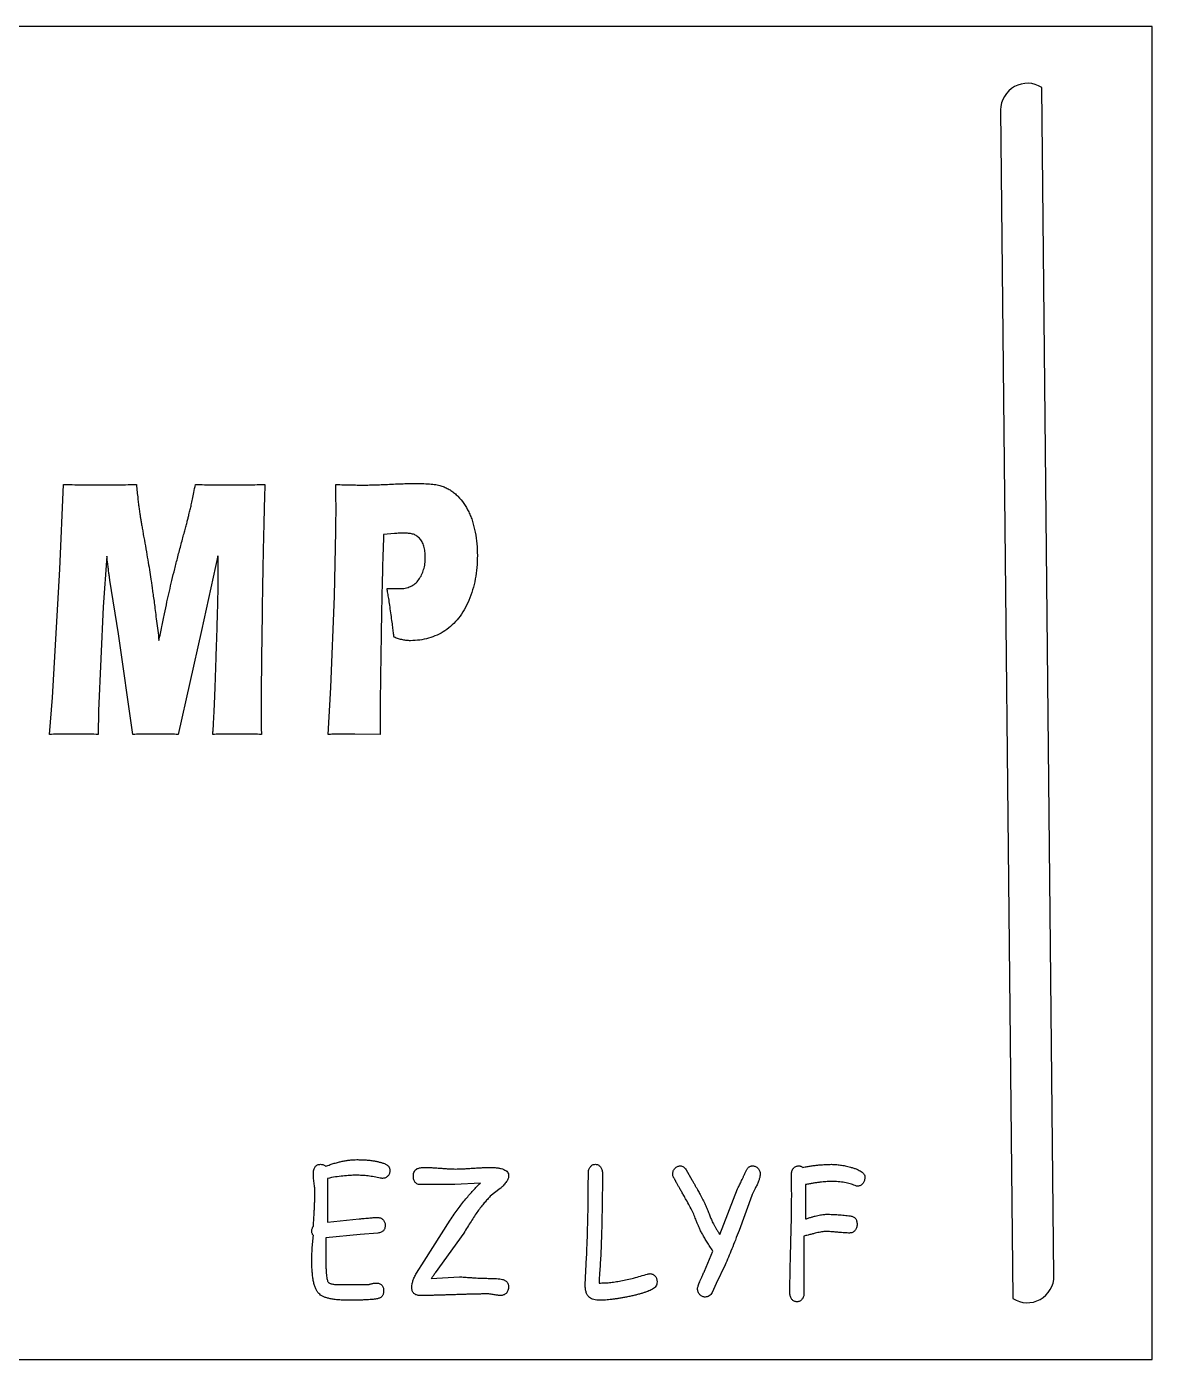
# Model space of a CAD drawing. Header units: millimetres. Extents: x -93 to 201, y -46 to 266.
# Drawn here: x 133.2 to 200.7, y 186.2 to 266.2 of the extents above; entities that cross this region are included whole.
import ezdxf

# ---------------------------------------------------------------- set-up
doc = ezdxf.new("R2010")
doc.units = ezdxf.units.MM

msp = doc.modelspace()

# ---------------------------------------------------------------- linework, layer by layer
at = {"color": 7, "linetype": 'Continuous', "lineweight": 25}
for p, q in [((200.738, 266.214), (-54.262, 266.214)), ((200.738, 186.214), (200.738, 266.214)), ((194.838, 191.214), (194.101, 262.562)), ((191.638, 261.214), (192.376, 189.867)), ((135.187, 233.65), (135.405, 238.728)), ((151.658, 232.036), (151.749, 235.926)), ((155.261, 235.789), (154.614, 235.724)), ((138.009, 234.422), (137.795, 231.378)), ((144.676, 234.441), (143.693, 229.968)), ((134.748, 225.948), (135.187, 233.65)), ((138.7, 229.773), (138.189, 232.993)), ((151.446, 226.541), (151.658, 232.036)), ((154.822, 232.478), (155.545, 232.478)), ((137.795, 231.378), (137.515, 225.134)), ((139.572, 223.728), (138.7, 229.773)), ((143.693, 229.968), (142.28, 223.728)), ((151.28, 223.728), (151.446, 226.541)), ((134.572, 223.728), (134.748, 225.948)), ((137.515, 225.134), (137.489, 223.728)), ((154.405, 225.18), (154.405, 223.728)), ((154.405, 223.728), (152.879, 223.751)), ((172.772, 197.6), (173.107, 196.992)), ((151.242, 197.077), (151.242, 194.452)), ((158.897, 196.702), (156.859, 196.702)), ((160.422, 196.796), (158.897, 196.702)), ((161.608, 196.469), (161.017, 196.002)), ((174.78, 193.711), (175.847, 196.446)), ((176.708, 196.055), (175.939, 193.95)), ((179.929, 196.702), (179.929, 194.64)), ((151.242, 194.452), (153.144, 194.643)), ((157.054, 192.112), (158.602, 194.571)), ((153.207, 193.702), (151.148, 193.515)), ((154.269, 193.796), (153.207, 193.702)), ((159.427, 193.792), (157.71, 191.404)), ((179.835, 193.609), (179.835, 190.179)), ((151.148, 193.515), (151.148, 192.199)), ((156.58, 191.381), (157.054, 192.112)), ((166.71, 190.688), (166.792, 192.339)), ((167.632, 192.286), (167.579, 191.529)), ((173.865, 191.507), (174.369, 192.718)), ((175.098, 191.879), (174.562, 190.77)), ((151.981, 190.702), (153.632, 190.702)), ((157.47, 191.077), (159.175, 191.171)), ((174.562, 190.77), (174.335, 190.234)), ((-54.262, 186.214), (200.738, 186.214))]:
    msp.add_line(p, q, dxfattribs=at)
for centre, start, end in [((193.238, 261.214), 57.38076, 180), ((193.238, 191.214), 237.38076, 0)]:
    msp.add_arc(centre, 1.6, start, end, dxfattribs=at)
for points, knots in [([(135.405, 238.728), (135.634, 238.725), (136.066, 238.718), (136.675, 238.713), (137.205, 238.704), (137.533, 238.705), (137.684, 238.705)], [0, 0, 0, 0, 0.30144, 0.568581, 0.801441, 1, 1, 1, 1]), ([(137.684, 238.705), (137.813, 238.705), (138.103, 238.704), (138.581, 238.713), (139.151, 238.718), (139.56, 238.725), (139.78, 238.728)], [0, 0, 0, 0, 0.184769, 0.414587, 0.684771, 1, 1, 1, 1]), ([(139.78, 238.728), (139.795, 238.581), (139.823, 238.304), (139.867, 237.917), (139.9, 237.585), (139.933, 237.338), (139.96, 237.146), (139.988, 236.98), (140.015, 236.784), (140.057, 236.561), (140.096, 236.307), (140.148, 236.026), (140.197, 235.713), (140.28, 235.267), (140.382, 234.712), (140.487, 234.072), (140.588, 233.482), (140.655, 233.008), (140.714, 232.623), (140.758, 232.294), (140.812, 231.92), (140.867, 231.499), (140.924, 231.031), (140.99, 230.516), (141.062, 229.957), (141.11, 229.568), (141.134, 229.366)], [0, 0, 0, 0, 0.047035, 0.088219, 0.123513, 0.152658, 0.167254, 0.185014, 0.205887, 0.229982, 0.257186, 0.287219, 0.320702, 0.357412, 0.43117, 0.499549, 0.563007, 0.621101, 0.651364, 0.686443, 0.726388, 0.771151, 0.821077, 0.875868, 0.935523, 1, 1, 1, 1]), ([(141.134, 229.366), (141.191, 229.644), (141.299, 230.179), (141.458, 230.951), (141.611, 231.662), (141.762, 232.33), (141.914, 232.991), (142.085, 233.675), (142.269, 234.403), (142.435, 235.027), (142.566, 235.524), (142.662, 235.867), (142.743, 236.178), (142.815, 236.454), (142.876, 236.696), (142.932, 236.903), (142.975, 237.077), (143.02, 237.273), (143.082, 237.525), (143.15, 237.869), (143.237, 238.276), (143.292, 238.571), (143.322, 238.728)], [0, 0, 0, 0, 0.088423, 0.170342, 0.245829, 0.31522, 0.384026, 0.457256, 0.535494, 0.618089, 0.658732, 0.695931, 0.729182, 0.758902, 0.784763, 0.807177, 0.825649, 0.840593, 0.87015, 0.906464, 0.950012, 1, 1, 1, 1]), ([(143.322, 238.728), (143.687, 238.722), (144.408, 238.71), (145.13, 238.707), (145.487, 238.705)], [0, 0, 0, 0, 0.505286, 1, 1, 1, 1]), ([(145.487, 238.705), (145.619, 238.705), (145.907, 238.704), (146.372, 238.713), (146.907, 238.718), (147.287, 238.725), (147.489, 238.728)], [0, 0, 0, 0, 0.198358, 0.430882, 0.697546, 1, 1, 1, 1]), ([(147.489, 238.728), (147.48, 238.426), (147.462, 237.83), (147.441, 236.953), (147.417, 236.108), (147.398, 235.296), (147.381, 234.517), (147.369, 233.771), (147.355, 233.057), (147.348, 232.591), (147.345, 232.364)], [0, 0, 0, 0, 0.1427319, 0.2808492, 0.4133433, 0.5412236, 0.6634686, 0.7805911, 0.8931119, 1, 1, 1, 1]), ([(151.749, 238.728), (151.907, 238.724), (152.209, 238.715), (152.636, 238.706), (153.013, 238.699), (153.248, 238.697), (153.357, 238.696)], [0, 0, 0, 0, 0.2955909, 0.5628062, 0.7955826, 1, 1, 1, 1]), ([(151.759, 237.179), (151.759, 237.27), (151.76, 237.478), (151.755, 237.828), (151.752, 238.253), (151.75, 238.561), (151.749, 238.728)], [0, 0, 0, 0, 0.176466, 0.403361, 0.676472, 1, 1, 1, 1]), ([(153.357, 238.696), (153.463, 238.696), (153.695, 238.698), (154.068, 238.71), (154.496, 238.72), (154.961, 238.745), (155.434, 238.769), (155.884, 238.78), (156.295, 238.791), (156.557, 238.793), (156.681, 238.793)], [0, 0, 0, 0, 0.095939, 0.208554, 0.336852, 0.481895, 0.628893, 0.764041, 0.888399, 1, 1, 1, 1]), ([(156.681, 238.793), (156.839, 238.79), (157.135, 238.785), (157.545, 238.756), (157.89, 238.699), (158.179, 238.617), (158.427, 238.503), (158.659, 238.375), (158.872, 238.209), (159.144, 237.959), (159.449, 237.594), (159.687, 237.172), (159.846, 236.805), (159.955, 236.509), (160.041, 236.192), (160.135, 235.745), (160.221, 235.168), (160.233, 234.7), (160.239, 234.464)], [0, 0, 0, 0, 0.073949, 0.137945, 0.191883, 0.236742, 0.277765, 0.318585, 0.360508, 0.40315, 0.49086, 0.581355, 0.628292, 0.677302, 0.728281, 0.781607, 0.890014, 1, 1, 1, 1]), ([(151.749, 235.926), (151.752, 236.135), (151.756, 236.553), (151.758, 236.97), (151.759, 237.179)], [0, 0, 0, 0, 0.501309, 1, 1, 1, 1]), ([(154.614, 235.724), (154.6, 235.355), (154.572, 234.596), (154.541, 233.429), (154.511, 232.202), (154.495, 231.364), (154.487, 230.935)], [0, 0, 0, 0, 0.231194, 0.475251, 0.731519, 1, 1, 1, 1]), ([(155.841, 235.812), (155.746, 235.81), (155.553, 235.807), (155.36, 235.795), (155.261, 235.789)], [0, 0, 0, 0, 0.488453, 1, 1, 1, 1]), ([(157.114, 234.347), (157.111, 234.468), (157.106, 234.696), (157.04, 235.016), (156.934, 235.293), (156.769, 235.511), (156.576, 235.677), (156.347, 235.765), (156.102, 235.805), (155.931, 235.809), (155.841, 235.812)], [0, 0, 0, 0, 0.161545, 0.305475, 0.435821, 0.555279, 0.667856, 0.771485, 0.879241, 1, 1, 1, 1]), ([(138.189, 232.993), (138.179, 233.062), (138.158, 233.215), (138.126, 233.423), (138.102, 233.634), (138.075, 233.851), (138.043, 234.119), (138.021, 234.315), (138.009, 234.422)], [0, 0, 0, 0, 0.146068, 0.321862, 0.437921, 0.588178, 0.777121, 1, 1, 1, 1]), ([(144.692, 233.188), (144.693, 233.27), (144.693, 233.45), (144.689, 233.742), (144.682, 234.078), (144.678, 234.315), (144.676, 234.441)], [0, 0, 0, 0, 0.197381, 0.431136, 0.69869, 1, 1, 1, 1]), ([(160.239, 234.464), (160.232, 234.224), (160.22, 233.753), (160.124, 233.061), (159.965, 232.401), (159.742, 231.78), (159.467, 231.21), (159.133, 230.712), (158.745, 230.289), (158.306, 229.945), (157.827, 229.681), (157.317, 229.489), (156.777, 229.376), (156.407, 229.361), (156.218, 229.353)], [0, 0, 0, 0, 0.098718, 0.193758, 0.28651, 0.377551, 0.464561, 0.545874, 0.62356, 0.699525, 0.774029, 0.847879, 0.922617, 1, 1, 1, 1]), ([(155.545, 232.478), (155.669, 232.483), (155.906, 232.492), (156.234, 232.602), (156.517, 232.769), (156.733, 233.017), (156.907, 233.302), (157.024, 233.626), (157.104, 233.976), (157.11, 234.22), (157.114, 234.347)], [0, 0, 0, 0, 0.135239, 0.25707, 0.372194, 0.48929, 0.610691, 0.734483, 0.862666, 1, 1, 1, 1]), ([(144.364, 223.728), (144.372, 223.825), (144.39, 224.046), (144.412, 224.421), (144.433, 224.883), (144.46, 225.428), (144.486, 226.059), (144.511, 226.775), (144.541, 227.577), (144.569, 228.436), (144.597, 229.296), (144.625, 230.1), (144.641, 230.82), (144.664, 231.456), (144.675, 232.008), (144.687, 232.476), (144.688, 232.86), (144.691, 233.088), (144.692, 233.188)], [0, 0, 0, 0, 0.0307, 0.070319, 0.119209, 0.177045, 0.243471, 0.319174, 0.404168, 0.497754, 0.591683, 0.676665, 0.75269, 0.820122, 0.878253, 0.927782, 0.968361, 1, 1, 1, 1]), ([(147.345, 232.364), (147.338, 231.948), (147.324, 231.147), (147.316, 229.997), (147.295, 228.949), (147.289, 228.002), (147.275, 227.158), (147.276, 226.415), (147.266, 225.774), (147.267, 225.38), (147.267, 225.2)], [0, 0, 0, 0, 0.1744753, 0.3353103, 0.4816149, 0.613371, 0.7314988, 0.8350819, 0.924585, 1, 1, 1, 1]), ([(155.239, 229.562), (155.228, 229.654), (155.204, 229.859), (155.161, 230.196), (155.11, 230.594), (155.046, 231.03), (154.985, 231.465), (154.928, 231.859), (154.871, 232.19), (154.837, 232.389), (154.822, 232.478)], [0, 0, 0, 0, 0.094549, 0.210333, 0.346263, 0.502494, 0.658725, 0.793867, 0.908102, 1, 1, 1, 1]), ([(154.487, 230.935), (154.484, 230.74), (154.478, 230.36), (154.466, 229.806), (154.462, 229.282), (154.45, 228.787), (154.445, 228.321), (154.438, 227.886), (154.432, 227.481), (154.424, 227.107), (154.421, 226.762), (154.42, 226.447), (154.41, 226.163), (154.413, 225.909), (154.409, 225.685), (154.405, 225.489), (154.405, 225.324), (154.405, 225.225), (154.405, 225.18)], [0, 0, 0, 0, 0.101812, 0.19797, 0.28903, 0.37501, 0.45589, 0.531682, 0.601819, 0.666866, 0.726817, 0.781678, 0.830893, 0.875006, 0.914032, 0.94797, 0.976813, 1, 1, 1, 1]), ([(156.218, 229.353), (156.145, 229.356), (155.991, 229.361), (155.754, 229.404), (155.5, 229.469), (155.328, 229.53), (155.239, 229.562)], [0, 0, 0, 0, 0.220281, 0.45633, 0.716729, 1, 1, 1, 1]), ([(147.267, 225.2), (147.267, 225.118), (147.267, 224.928), (147.271, 224.602), (147.273, 224.193), (147.278, 223.892), (147.28, 223.728)], [0, 0, 0, 0, 0.165921, 0.38716, 0.665916, 1, 1, 1, 1]), ([(136.047, 223.751), (135.963, 223.751), (135.769, 223.752), (135.439, 223.743), (135.031, 223.738), (134.734, 223.732), (134.572, 223.728)], [0, 0, 0, 0, 0.169953, 0.395129, 0.671063, 1, 1, 1, 1]), ([(137.489, 223.728), (137.317, 223.732), (137.009, 223.738), (136.598, 223.743), (136.289, 223.752), (136.116, 223.751), (136.047, 223.751)], [0, 0, 0, 0, 0.356671, 0.641089, 0.855552, 1, 1, 1, 1]), ([(140.965, 223.751), (140.88, 223.751), (140.688, 223.752), (140.371, 223.743), (139.992, 223.739), (139.718, 223.732), (139.572, 223.728)], [0, 0, 0, 0, 0.184549, 0.411195, 0.684554, 1, 1, 1, 1]), ([(142.28, 223.728), (142.134, 223.732), (141.866, 223.738), (141.5, 223.743), (141.208, 223.752), (141.038, 223.751), (140.965, 223.751)], [0, 0, 0, 0, 0.33418, 0.611402, 0.834189, 1, 1, 1, 1]), ([(145.838, 223.751), (145.732, 223.752), (145.508, 223.753), (145.157, 223.743), (144.772, 223.739), (144.504, 223.732), (144.364, 223.728)], [0, 0, 0, 0, 0.216302, 0.4547164, 0.715199, 1, 1, 1, 1]), ([(147.28, 223.728), (147.122, 223.732), (146.83, 223.738), (146.431, 223.743), (146.108, 223.752), (145.92, 223.751), (145.838, 223.751)], [0, 0, 0, 0, 0.329591, 0.607238, 0.830725, 1, 1, 1, 1]), ([(152.879, 223.751), (152.847, 223.751), (152.773, 223.751), (152.649, 223.752), (152.493, 223.747), (152.309, 223.744), (152.094, 223.741), (151.849, 223.738), (151.574, 223.735), (151.381, 223.731), (151.28, 223.728)], [0, 0, 0, 0, 0.059056, 0.138476, 0.234208, 0.350301, 0.48472, 0.637464, 0.81057, 1, 1, 1, 1]), ([(150.398, 197.34), (150.399, 197.385), (150.402, 197.471), (150.422, 197.59), (150.455, 197.693), (150.503, 197.776), (150.565, 197.843), (150.644, 197.888), (150.735, 197.917), (150.8, 197.92), (150.834, 197.921)], [0, 0, 0, 0, 0.164762, 0.310182, 0.437174, 0.552164, 0.657272, 0.764371, 0.87571, 1, 1, 1, 1]), ([(150.834, 197.921), (150.864, 197.92), (150.921, 197.917), (151.005, 197.896), (151.081, 197.86), (151.125, 197.827), (151.148, 197.81)], [0, 0, 0, 0, 0.259826, 0.508929, 0.75217, 1, 1, 1, 1]), ([(151.148, 197.81), (151.234, 197.841), (151.401, 197.903), (151.652, 197.982), (151.896, 198.049), (152.132, 198.106), (152.361, 198.148), (152.583, 198.179), (152.798, 198.199), (152.939, 198.201), (153.008, 198.202)], [0, 0, 0, 0, 0.14328, 0.280726, 0.412754, 0.539545, 0.661162, 0.778772, 0.891119, 1, 1, 1, 1]), ([(153.008, 198.202), (153.094, 198.201), (153.262, 198.2), (153.507, 198.188), (153.738, 198.17), (153.957, 198.141), (154.162, 198.107), (154.354, 198.063), (154.532, 198.012), (154.645, 197.971), (154.7, 197.95)], [0, 0, 0, 0, 0.149908, 0.292293, 0.427305, 0.555225, 0.676192, 0.790643, 0.897915, 1, 1, 1, 1]), ([(154.7, 197.95), (154.723, 197.94), (154.768, 197.921), (154.828, 197.882), (154.878, 197.838), (154.92, 197.789), (154.952, 197.733), (154.977, 197.671), (154.989, 197.604), (154.991, 197.557), (154.992, 197.533)], [0, 0, 0, 0, 0.1394602, 0.267669, 0.3895241, 0.5058298, 0.6238307, 0.7421068, 0.8680709, 1, 1, 1, 1]), ([(156.398, 197.215), (156.4, 197.267), (156.404, 197.365), (156.45, 197.497), (156.528, 197.602), (156.6, 197.643), (156.637, 197.663)], [0, 0, 0, 0, 0.289807, 0.541201, 0.768235, 1, 1, 1, 1]), ([(156.637, 197.663), (156.665, 197.674), (156.727, 197.699), (156.838, 197.719), (156.97, 197.732), (157.067, 197.733), (157.119, 197.734)], [0, 0, 0, 0, 0.184312, 0.409918, 0.683149, 1, 1, 1, 1]), ([(157.119, 197.734), (157.176, 197.733), (157.302, 197.731), (157.511, 197.722), (157.756, 197.707), (158.027, 197.687), (158.298, 197.666), (158.544, 197.652), (158.753, 197.642), (158.879, 197.641), (158.936, 197.64)], [0, 0, 0, 0, 0.094149, 0.2085, 0.343908, 0.499599, 0.656092, 0.7915, 0.905851, 1, 1, 1, 1]), ([(158.936, 197.64), (159, 197.641), (159.143, 197.642), (159.376, 197.652), (159.652, 197.666), (159.956, 197.687), (160.261, 197.707), (160.538, 197.722), (160.773, 197.731), (160.915, 197.733), (160.98, 197.734)], [0, 0, 0, 0, 0.093804, 0.208442, 0.343236, 0.498927, 0.655333, 0.790842, 0.90548, 1, 1, 1, 1]), ([(160.98, 197.734), (161.069, 197.733), (161.235, 197.731), (161.467, 197.707), (161.664, 197.671), (161.826, 197.618), (161.955, 197.55), (162.049, 197.464), (162.107, 197.358), (162.114, 197.281), (162.117, 197.241)], [0, 0, 0, 0, 0.195846, 0.366671, 0.512444, 0.636263, 0.740741, 0.831283, 0.914047, 1, 1, 1, 1]), ([(166.898, 197.407), (166.899, 197.442), (166.901, 197.509), (166.926, 197.606), (166.963, 197.694), (167.015, 197.773), (167.079, 197.839), (167.152, 197.887), (167.233, 197.917), (167.289, 197.92), (167.318, 197.921)], [0, 0, 0, 0, 0.141177, 0.273952, 0.401051, 0.529779, 0.654613, 0.770694, 0.88237, 1, 1, 1, 1]), ([(167.318, 197.921), (167.347, 197.92), (167.405, 197.916), (167.487, 197.888), (167.56, 197.838), (167.623, 197.773), (167.675, 197.694), (167.714, 197.606), (167.738, 197.51), (167.74, 197.443), (167.742, 197.408)], [0, 0, 0, 0, 0.117524, 0.232839, 0.347163, 0.471885, 0.600498, 0.728269, 0.860926, 1, 1, 1, 1]), ([(171.96, 197.325), (171.962, 197.359), (171.965, 197.426), (171.993, 197.521), (172.035, 197.609), (172.096, 197.684), (172.166, 197.746), (172.244, 197.793), (172.326, 197.823), (172.383, 197.826), (172.412, 197.827)], [0, 0, 0, 0, 0.137749, 0.268099, 0.395239, 0.525072, 0.65289, 0.771587, 0.885675, 1, 1, 1, 1]), ([(172.412, 197.827), (172.447, 197.825), (172.516, 197.819), (172.614, 197.772), (172.703, 197.7), (172.748, 197.635), (172.772, 197.6)], [0, 0, 0, 0, 0.236147, 0.467562, 0.718063, 1, 1, 1, 1]), ([(176.351, 197.49), (176.361, 197.517), (176.382, 197.568), (176.419, 197.638), (176.465, 197.695), (176.512, 197.745), (176.566, 197.782), (176.626, 197.809), (176.691, 197.823), (176.736, 197.826), (176.759, 197.827)], [0, 0, 0, 0, 0.151171, 0.28951, 0.416238, 0.536437, 0.649322, 0.762296, 0.878511, 1, 1, 1, 1]), ([(176.759, 197.827), (176.788, 197.826), (176.845, 197.822), (176.926, 197.794), (177.004, 197.751), (177.073, 197.689), (177.136, 197.618), (177.178, 197.53), (177.206, 197.435), (177.209, 197.367), (177.21, 197.332)], [0, 0, 0, 0, 0.114948, 0.229031, 0.344688, 0.471912, 0.60064, 0.728474, 0.859535, 1, 1, 1, 1]), ([(179.085, 197.315), (179.087, 197.349), (179.089, 197.417), (179.112, 197.514), (179.15, 197.602), (179.201, 197.681), (179.265, 197.745), (179.339, 197.794), (179.423, 197.823), (179.483, 197.826), (179.513, 197.827)], [0, 0, 0, 0, 0.139845, 0.270912, 0.399391, 0.524182, 0.646441, 0.761427, 0.877615, 1, 1, 1, 1]), ([(179.513, 197.827), (179.537, 197.826), (179.583, 197.824), (179.65, 197.807), (179.713, 197.779), (179.749, 197.752), (179.768, 197.738)], [0, 0, 0, 0, 0.256173, 0.502551, 0.747722, 1, 1, 1, 1]), ([(179.768, 197.738), (179.855, 197.755), (180.024, 197.787), (180.272, 197.825), (180.506, 197.859), (180.727, 197.882), (180.935, 197.9), (181.13, 197.911), (181.312, 197.919), (181.429, 197.92), (181.485, 197.921)], [0, 0, 0, 0, 0.153367, 0.299193, 0.435178, 0.563818, 0.684546, 0.797424, 0.90256, 1, 1, 1, 1]), ([(181.485, 197.921), (181.571, 197.919), (181.749, 197.915), (182.026, 197.882), (182.32, 197.829), (182.52, 197.78), (182.623, 197.754)], [0, 0, 0, 0, 0.223719, 0.463988, 0.723346, 1, 1, 1, 1]), ([(182.623, 197.754), (182.691, 197.735), (182.82, 197.7), (182.996, 197.633), (183.147, 197.565), (183.272, 197.493), (183.368, 197.414), (183.439, 197.33), (183.484, 197.24), (183.489, 197.177), (183.492, 197.146)], [0, 0, 0, 0, 0.188458, 0.355121, 0.501168, 0.628291, 0.738183, 0.832425, 0.918529, 1, 1, 1, 1]), ([(150.492, 196.279), (150.491, 196.313), (150.489, 196.387), (150.48, 196.509), (150.465, 196.652), (150.445, 196.809), (150.424, 196.966), (150.41, 197.109), (150.4, 197.232), (150.399, 197.306), (150.398, 197.34)], [0, 0, 0, 0, 0.094918, 0.209344, 0.344797, 0.5, 0.655203, 0.790656, 0.905082, 1, 1, 1, 1]), ([(152.967, 197.265), (152.84, 197.262), (152.574, 197.257), (152.159, 197.219), (151.71, 197.163), (151.402, 197.107), (151.242, 197.077)], [0, 0, 0, 0, 0.2192319, 0.4594405, 0.7185878, 1, 1, 1, 1]), ([(154.417, 197.095), (154.294, 197.121), (154.049, 197.174), (153.683, 197.225), (153.323, 197.259), (153.085, 197.263), (152.967, 197.265)], [0, 0, 0, 0, 0.259397, 0.512296, 0.758593, 1, 1, 1, 1]), ([(154.555, 197.077), (154.534, 197.078), (154.487, 197.08), (154.442, 197.09), (154.417, 197.095)], [0, 0, 0, 0, 0.464694, 1, 1, 1, 1]), ([(154.876, 197.225), (154.854, 197.203), (154.811, 197.159), (154.733, 197.111), (154.647, 197.082), (154.586, 197.079), (154.555, 197.077)], [0, 0, 0, 0, 0.258761, 0.504161, 0.745646, 1, 1, 1, 1]), ([(154.992, 197.533), (154.99, 197.505), (154.988, 197.449), (154.964, 197.37), (154.929, 197.292), (154.894, 197.248), (154.876, 197.225)], [0, 0, 0, 0, 0.249827, 0.494528, 0.740626, 1, 1, 1, 1]), ([(156.859, 196.702), (156.823, 196.703), (156.754, 196.705), (156.659, 196.731), (156.576, 196.77), (156.511, 196.83), (156.458, 196.903), (156.424, 196.994), (156.401, 197.099), (156.399, 197.175), (156.398, 197.215)], [0, 0, 0, 0, 0.137575, 0.260404, 0.372391, 0.481451, 0.593146, 0.713013, 0.847617, 1, 1, 1, 1]), ([(162.117, 197.241), (162.115, 197.213), (162.113, 197.153), (162.085, 197.064), (162.045, 196.972), (161.989, 196.877), (161.916, 196.779), (161.829, 196.677), (161.725, 196.572), (161.648, 196.505), (161.608, 196.469)], [0, 0, 0, 0, 0.089782, 0.187443, 0.291736, 0.407855, 0.53587, 0.675883, 0.831832, 1, 1, 1, 1]), ([(166.792, 192.339), (166.801, 192.531), (166.818, 192.922), (166.84, 193.517), (166.857, 194.128), (166.872, 194.754), (166.884, 195.395), (166.893, 196.051), (166.897, 196.724), (166.898, 197.177), (166.898, 197.407)], [0, 0, 0, 0, 0.114233, 0.231618, 0.352151, 0.475558, 0.60213, 0.731582, 0.864203, 1, 1, 1, 1]), ([(167.742, 197.408), (167.741, 197.176), (167.741, 196.718), (167.735, 196.038), (167.726, 195.374), (167.714, 194.725), (167.7, 194.093), (167.681, 193.476), (167.66, 192.876), (167.641, 192.481), (167.632, 192.286)], [0, 0, 0, 0, 0.135787, 0.268435, 0.39823, 0.524604, 0.648131, 0.768539, 0.885823, 1, 1, 1, 1]), ([(172.061, 197.06), (172.046, 197.081), (172.016, 197.123), (171.984, 197.191), (171.964, 197.258), (171.961, 197.303), (171.96, 197.325)], [0, 0, 0, 0, 0.274408, 0.533121, 0.770779, 1, 1, 1, 1]), ([(172.769, 195.796), (172.721, 195.879), (172.63, 196.036), (172.503, 196.258), (172.391, 196.455), (172.295, 196.626), (172.214, 196.771), (172.15, 196.89), (172.099, 196.983), (172.073, 197.037), (172.061, 197.06)], [0, 0, 0, 0, 0.198392, 0.375463, 0.531216, 0.667031, 0.781534, 0.874731, 0.948002, 1, 1, 1, 1]), ([(173.107, 196.992), (173.143, 196.931), (173.212, 196.813), (173.308, 196.643), (173.396, 196.489), (173.475, 196.35), (173.544, 196.226), (173.602, 196.117), (173.653, 196.025), (173.683, 195.968), (173.696, 195.942)], [0, 0, 0, 0, 0.177138, 0.339486, 0.486596, 0.619522, 0.737674, 0.84, 0.927084, 1, 1, 1, 1]), ([(175.847, 196.446), (175.863, 196.476), (175.897, 196.54), (175.948, 196.642), (176.005, 196.755), (176.067, 196.88), (176.131, 197.017), (176.199, 197.165), (176.276, 197.323), (176.325, 197.433), (176.351, 197.49)], [0, 0, 0, 0, 0.088705, 0.18642, 0.296559, 0.416301, 0.54624, 0.686935, 0.837779, 1, 1, 1, 1]), ([(177.21, 197.332), (177.207, 197.289), (177.2, 197.191), (177.154, 197.032), (177.087, 196.842), (177.027, 196.708), (176.994, 196.635)], [0, 0, 0, 0, 0.176422, 0.3989375, 0.6739612, 1, 1, 1, 1]), ([(179.099, 196.008), (179.099, 196.049), (179.099, 196.139), (179.097, 196.289), (179.094, 196.466), (179.091, 196.661), (179.088, 196.857), (179.087, 197.034), (179.085, 197.184), (179.085, 197.274), (179.085, 197.315)], [0, 0, 0, 0, 0.093043, 0.208512, 0.343051, 0.500007, 0.656963, 0.792609, 0.906957, 1, 1, 1, 1]), ([(181.469, 196.89), (181.418, 196.889), (181.314, 196.888), (181.151, 196.878), (180.976, 196.866), (180.79, 196.845), (180.591, 196.818), (180.381, 196.786), (180.159, 196.748), (180.007, 196.718), (179.929, 196.702)], [0, 0, 0, 0, 0.097156, 0.201992, 0.31454, 0.435975, 0.564418, 0.701798, 0.8463, 1, 1, 1, 1]), ([(182.898, 196.65), (182.852, 196.669), (182.756, 196.708), (182.605, 196.758), (182.442, 196.798), (182.268, 196.832), (182.084, 196.858), (181.888, 196.877), (181.682, 196.887), (181.541, 196.889), (181.469, 196.89)], [0, 0, 0, 0, 0.103607, 0.212451, 0.327327, 0.447967, 0.575689, 0.709789, 0.851454, 1, 1, 1, 1]), ([(183.492, 197.146), (183.49, 197.113), (183.487, 197.049), (183.467, 196.954), (183.431, 196.866), (183.396, 196.813), (183.379, 196.786)], [0, 0, 0, 0, 0.256527, 0.506666, 0.749861, 1, 1, 1, 1]), ([(150.398, 194.193), (150.405, 194.307), (150.42, 194.527), (150.439, 194.845), (150.455, 195.141), (150.468, 195.413), (150.479, 195.662), (150.486, 195.888), (150.491, 196.091), (150.491, 196.219), (150.492, 196.279)], [0, 0, 0, 0, 0.163773, 0.316957, 0.458156, 0.588776, 0.708121, 0.8169, 0.913721, 1, 1, 1, 1]), ([(158.602, 194.571), (158.682, 194.688), (158.839, 194.916), (159.078, 195.243), (159.311, 195.552), (159.541, 195.84), (159.766, 196.109), (159.988, 196.356), (160.203, 196.586), (160.35, 196.727), (160.422, 196.796)], [0, 0, 0, 0, 0.147325, 0.288254, 0.422251, 0.550401, 0.672073, 0.787364, 0.896756, 1, 1, 1, 1]), ([(161.017, 196.002), (160.956, 195.941), (160.831, 195.813), (160.648, 195.6), (160.458, 195.363), (160.262, 195.099), (160.062, 194.808), (159.853, 194.493), (159.642, 194.151), (159.5, 193.914), (159.427, 193.792)], [0, 0, 0, 0, 0.0945114, 0.1968478, 0.3083215, 0.4287523, 0.557971, 0.6962513, 0.8435334, 1, 1, 1, 1]), ([(176.994, 196.635), (176.974, 196.599), (176.93, 196.521), (176.865, 196.388), (176.789, 196.23), (176.736, 196.116), (176.708, 196.055)], [0, 0, 0, 0, 0.188527, 0.416423, 0.687903, 1, 1, 1, 1]), ([(178.992, 190.174), (178.992, 190.259), (178.993, 190.442), (178.994, 190.731), (178.999, 191.05), (179.005, 191.399), (179.012, 191.78), (179.02, 192.19), (179.034, 192.631), (179.044, 193.092), (179.058, 193.552), (179.067, 193.993), (179.079, 194.403), (179.085, 194.783), (179.091, 195.133), (179.096, 195.451), (179.097, 195.74), (179.098, 195.922), (179.099, 196.008)], [0, 0, 0, 0, 0.04418, 0.093882, 0.148358, 0.20836, 0.273386, 0.343938, 0.41927, 0.500122, 0.580982, 0.656308, 0.726615, 0.791891, 0.851642, 0.906369, 0.95582, 1, 1, 1, 1]), ([(183.064, 196.609), (183.037, 196.611), (182.979, 196.615), (182.926, 196.638), (182.898, 196.65)], [0, 0, 0, 0, 0.473358, 1, 1, 1, 1]), ([(183.379, 196.786), (183.357, 196.759), (183.317, 196.708), (183.24, 196.649), (183.154, 196.616), (183.094, 196.611), (183.064, 196.609)], [0, 0, 0, 0, 0.2737072, 0.5217591, 0.7600526, 1, 1, 1, 1]), ([(173.397, 194.482), (173.362, 194.578), (173.287, 194.782), (173.142, 195.096), (172.969, 195.439), (172.838, 195.673), (172.769, 195.796)], [0, 0, 0, 0, 0.210789, 0.447702, 0.710932, 1, 1, 1, 1]), ([(173.696, 195.942), (173.747, 195.844), (173.845, 195.653), (173.977, 195.368), (174.092, 195.094), (174.157, 194.913), (174.188, 194.824)], [0, 0, 0, 0, 0.271175, 0.527453, 0.770255, 1, 1, 1, 1]), ([(153.144, 194.643), (153.215, 194.65), (153.348, 194.665), (153.538, 194.681), (153.705, 194.698), (153.852, 194.712), (153.978, 194.72), (154.082, 194.728), (154.164, 194.732), (154.212, 194.733), (154.233, 194.734)], [0, 0, 0, 0, 0.194141, 0.36787, 0.522782, 0.657419, 0.773021, 0.868464, 0.943664, 1, 1, 1, 1]), ([(154.233, 194.734), (154.265, 194.733), (154.329, 194.73), (154.419, 194.704), (154.502, 194.664), (154.574, 194.607), (154.636, 194.538), (154.68, 194.456), (154.706, 194.362), (154.709, 194.296), (154.71, 194.262)], [0, 0, 0, 0, 0.128833, 0.25209, 0.371348, 0.494774, 0.616173, 0.738117, 0.86325, 1, 1, 1, 1]), ([(174.369, 192.718), (174.309, 192.809), (174.193, 192.984), (174.031, 193.242), (173.883, 193.484), (173.753, 193.711), (173.639, 193.924), (173.543, 194.123), (173.461, 194.306), (173.418, 194.425), (173.397, 194.482)], [0, 0, 0, 0, 0.161453, 0.312481, 0.45252, 0.582879, 0.702043, 0.811764, 0.910886, 1, 1, 1, 1]), ([(174.188, 194.824), (174.201, 194.789), (174.228, 194.713), (174.279, 194.598), (174.338, 194.473), (174.406, 194.338), (174.486, 194.195), (174.575, 194.041), (174.673, 193.878), (174.744, 193.768), (174.78, 193.711)], [0, 0, 0, 0, 0.090241, 0.189957, 0.298873, 0.418652, 0.548382, 0.689173, 0.839494, 1, 1, 1, 1]), ([(179.929, 194.64), (179.997, 194.662), (180.13, 194.705), (180.322, 194.762), (180.502, 194.811), (180.668, 194.85), (180.821, 194.882), (180.96, 194.904), (181.087, 194.918), (181.167, 194.92), (181.205, 194.921)], [0, 0, 0, 0, 0.164301, 0.318084, 0.45929, 0.590184, 0.708726, 0.816182, 0.913904, 1, 1, 1, 1]), ([(181.205, 194.921), (181.319, 194.92), (181.549, 194.918), (181.898, 194.899), (182.252, 194.87), (182.49, 194.842), (182.61, 194.827)], [0, 0, 0, 0, 0.243342, 0.490083, 0.742565, 1, 1, 1, 1]), ([(182.61, 194.827), (182.642, 194.822), (182.704, 194.812), (182.789, 194.779), (182.863, 194.735), (182.923, 194.677), (182.968, 194.604), (183, 194.519), (183.021, 194.422), (183.022, 194.352), (183.023, 194.316)], [0, 0, 0, 0, 0.134277, 0.2562381, 0.3709253, 0.4824418, 0.5954315, 0.7173925, 0.8520696, 1, 1, 1, 1]), ([(150.304, 193.894), (150.305, 193.921), (150.307, 193.975), (150.325, 194.052), (150.355, 194.126), (150.383, 194.171), (150.398, 194.193)], [0, 0, 0, 0, 0.253986, 0.504269, 0.748027, 1, 1, 1, 1]), ([(150.398, 193.655), (150.384, 193.674), (150.356, 193.71), (150.326, 193.77), (150.307, 193.831), (150.305, 193.873), (150.304, 193.894)], [0, 0, 0, 0, 0.268759, 0.519106, 0.75825, 1, 1, 1, 1]), ([(150.304, 192.169), (150.305, 192.278), (150.308, 192.506), (150.328, 192.863), (150.36, 193.249), (150.385, 193.517), (150.398, 193.655)], [0, 0, 0, 0, 0.220203, 0.459388, 0.719691, 1, 1, 1, 1]), ([(154.71, 194.262), (154.709, 194.229), (154.707, 194.167), (154.685, 194.078), (154.653, 194.001), (154.602, 193.935), (154.538, 193.883), (154.461, 193.841), (154.371, 193.809), (154.304, 193.801), (154.269, 193.796)], [0, 0, 0, 0, 0.137208, 0.261043, 0.377161, 0.487855, 0.602382, 0.721198, 0.852948, 1, 1, 1, 1]), ([(175.939, 193.95), (175.866, 193.758), (175.726, 193.387), (175.511, 192.851), (175.306, 192.351), (175.166, 192.032), (175.098, 191.879)], [0, 0, 0, 0, 0.274997, 0.533173, 0.77494, 1, 1, 1, 1]), ([(181.161, 193.89), (181.132, 193.889), (181.066, 193.886), (180.956, 193.872), (180.823, 193.85), (180.669, 193.819), (180.492, 193.779), (180.293, 193.73), (180.071, 193.673), (179.916, 193.631), (179.835, 193.609)], [0, 0, 0, 0, 0.064821, 0.146328, 0.244778, 0.361376, 0.494094, 0.645098, 0.81442, 1, 1, 1, 1]), ([(182.567, 193.796), (182.523, 193.797), (182.426, 193.798), (182.264, 193.808), (182.074, 193.823), (181.864, 193.843), (181.654, 193.863), (181.464, 193.878), (181.303, 193.888), (181.205, 193.889), (181.161, 193.89)], [0, 0, 0, 0, 0.093535, 0.207997, 0.343469, 0.5, 0.656531, 0.792003, 0.906465, 1, 1, 1, 1]), ([(183.023, 194.316), (183.021, 194.28), (183.017, 194.211), (182.995, 194.111), (182.95, 194.022), (182.894, 193.943), (182.825, 193.878), (182.746, 193.83), (182.659, 193.801), (182.598, 193.798), (182.567, 193.796)], [0, 0, 0, 0, 0.139253, 0.270213, 0.396909, 0.523547, 0.645947, 0.763651, 0.879684, 1, 1, 1, 1]), ([(150.725, 190.166), (150.69, 190.207), (150.617, 190.295), (150.532, 190.46), (150.462, 190.66), (150.405, 190.894), (150.358, 191.162), (150.328, 191.466), (150.306, 191.806), (150.305, 192.044), (150.304, 192.169)], [0, 0, 0, 0, 0.076622, 0.164352, 0.265291, 0.380524, 0.511094, 0.6574, 0.820053, 1, 1, 1, 1]), ([(151.148, 192.199), (151.149, 192.109), (151.15, 191.937), (151.155, 191.694), (151.168, 191.481), (151.18, 191.297), (151.201, 191.142), (151.223, 191.017), (151.25, 190.92), (151.277, 190.869), (151.289, 190.847)], [0, 0, 0, 0, 0.199113, 0.376858, 0.532308, 0.667608, 0.780999, 0.873584, 0.946382, 1, 1, 1, 1]), ([(156.304, 190.551), (156.308, 190.61), (156.317, 190.737), (156.373, 190.935), (156.46, 191.154), (156.538, 191.302), (156.58, 191.381)], [0, 0, 0, 0, 0.200392, 0.430522, 0.69681, 1, 1, 1, 1]), ([(157.71, 191.404), (157.67, 191.347), (157.592, 191.237), (157.51, 191.129), (157.47, 191.077)], [0, 0, 0, 0, 0.515234, 1, 1, 1, 1]), ([(167.579, 191.529), (167.574, 191.462), (167.564, 191.332), (167.555, 191.143), (167.552, 190.966), (167.553, 190.851), (167.554, 190.796)], [0, 0, 0, 0, 0.274441, 0.532449, 0.774228, 1, 1, 1, 1]), ([(167.554, 190.796), (167.653, 190.797), (167.857, 190.799), (168.173, 190.822), (168.507, 190.863), (168.861, 190.923), (169.234, 190.999), (169.624, 191.096), (170.035, 191.206), (170.313, 191.292), (170.456, 191.337)], [0, 0, 0, 0, 0.099872, 0.206409, 0.320452, 0.441213, 0.569374, 0.705212, 0.84863, 1, 1, 1, 1]), ([(170.456, 191.337), (170.48, 191.343), (170.526, 191.355), (170.574, 191.357), (170.597, 191.359)], [0, 0, 0, 0, 0.525789, 1, 1, 1, 1]), ([(170.597, 191.359), (170.627, 191.357), (170.687, 191.353), (170.773, 191.322), (170.85, 191.271), (170.892, 191.223), (170.913, 191.199)], [0, 0, 0, 0, 0.249, 0.49007, 0.734681, 1, 1, 1, 1]), ([(173.452, 190.452), (173.453, 190.47), (173.457, 190.513), (173.48, 190.589), (173.512, 190.688), (173.558, 190.808), (173.615, 190.951), (173.688, 191.116), (173.771, 191.304), (173.832, 191.436), (173.865, 191.507)], [0, 0, 0, 0, 0.046712, 0.116159, 0.207102, 0.321362, 0.456186, 0.615023, 0.79572, 1, 1, 1, 1]), ([(151.289, 190.847), (151.299, 190.835), (151.323, 190.809), (151.375, 190.782), (151.44, 190.757), (151.52, 190.737), (151.614, 190.721), (151.723, 190.709), (151.847, 190.705), (151.935, 190.703), (151.981, 190.702)], [0, 0, 0, 0, 0.065789, 0.145573, 0.240979, 0.35381, 0.485155, 0.635699, 0.80781, 1, 1, 1, 1]), ([(153.632, 190.702), (153.649, 190.703), (153.685, 190.704), (153.745, 190.714), (153.815, 190.729), (153.892, 190.749), (153.968, 190.77), (154.038, 190.784), (154.097, 190.794), (154.133, 190.795), (154.149, 190.796)], [0, 0, 0, 0, 0.094717, 0.207202, 0.343556, 0.501388, 0.65922, 0.795574, 0.908059, 1, 1, 1, 1]), ([(154.149, 190.796), (154.186, 190.795), (154.255, 190.792), (154.352, 190.771), (154.434, 190.732), (154.502, 190.678), (154.555, 190.609), (154.591, 190.525), (154.613, 190.426), (154.615, 190.355), (154.617, 190.317)], [0, 0, 0, 0, 0.143609, 0.271059, 0.385564, 0.495666, 0.606098, 0.723266, 0.852578, 1, 1, 1, 1]), ([(156.814, 190.046), (156.774, 190.047), (156.698, 190.049), (156.593, 190.075), (156.504, 190.114), (156.428, 190.169), (156.372, 190.243), (156.332, 190.333), (156.307, 190.437), (156.305, 190.512), (156.304, 190.551)], [0, 0, 0, 0, 0.146318, 0.274616, 0.391801, 0.501159, 0.611599, 0.727162, 0.85546, 1, 1, 1, 1]), ([(159.175, 191.171), (159.266, 191.164), (159.441, 191.149), (159.696, 191.13), (159.934, 191.114), (160.156, 191.101), (160.362, 191.09), (160.551, 191.083), (160.723, 191.078), (160.832, 191.078), (160.885, 191.077)], [0, 0, 0, 0, 0.158768, 0.308023, 0.44777, 0.577164, 0.697924, 0.808354, 0.908468, 1, 1, 1, 1]), ([(160.885, 191.077), (160.975, 191.077), (161.143, 191.075), (161.376, 191.063), (161.572, 191.047), (161.688, 191.025), (161.74, 191.014)], [0, 0, 0, 0, 0.3154542, 0.5868815, 0.8147183, 1, 1, 1, 1]), ([(161.74, 191.014), (161.768, 191.007), (161.822, 190.993), (161.895, 190.958), (161.959, 190.918), (162.011, 190.867), (162.051, 190.808), (162.083, 190.741), (162.101, 190.666), (162.106, 190.613), (162.108, 190.585)], [0, 0, 0, 0, 0.1417016, 0.270654, 0.3928962, 0.5091415, 0.6221437, 0.7404458, 0.8658279, 1, 1, 1, 1]), ([(162.108, 190.585), (162.107, 190.544), (162.107, 190.467), (162.081, 190.356), (162.036, 190.256), (161.989, 190.203), (161.966, 190.176)], [0, 0, 0, 0, 0.27354, 0.523481, 0.763514, 1, 1, 1, 1]), ([(166.973, 189.92), (166.951, 189.938), (166.908, 189.976), (166.856, 190.047), (166.81, 190.127), (166.774, 190.219), (166.745, 190.321), (166.724, 190.433), (166.713, 190.557), (166.711, 190.643), (166.71, 190.688)], [0, 0, 0, 0, 0.100192, 0.203685, 0.31405, 0.430911, 0.556495, 0.691585, 0.83909, 1, 1, 1, 1]), ([(170.743, 190.421), (170.699, 190.399), (170.608, 190.352), (170.457, 190.293), (170.29, 190.23), (170.105, 190.172), (169.902, 190.116), (169.681, 190.06), (169.443, 190.006), (169.278, 189.973), (169.193, 189.955)], [0, 0, 0, 0, 0.090406, 0.189952, 0.299589, 0.418888, 0.549171, 0.688812, 0.839651, 1, 1, 1, 1]), ([(171.023, 190.863), (171.02, 190.816), (171.014, 190.724), (170.957, 190.599), (170.868, 190.492), (170.786, 190.446), (170.743, 190.421)], [0, 0, 0, 0, 0.25629, 0.493526, 0.734022, 1, 1, 1, 1]), ([(170.913, 191.199), (170.93, 191.174), (170.964, 191.125), (170.997, 191.042), (171.019, 190.955), (171.021, 190.894), (171.023, 190.863)], [0, 0, 0, 0, 0.251337, 0.494626, 0.74209, 1, 1, 1, 1]), ([(173.907, 189.952), (173.879, 189.954), (173.821, 189.957), (173.739, 189.988), (173.66, 190.031), (173.59, 190.095), (173.528, 190.169), (173.484, 190.256), (173.456, 190.351), (173.453, 190.417), (173.452, 190.452)], [0, 0, 0, 0, 0.1142176, 0.2281998, 0.3474948, 0.4751939, 0.6061272, 0.7340366, 0.8623801, 1, 1, 1, 1]), ([(152.465, 189.765), (152.357, 189.766), (152.151, 189.767), (151.857, 189.786), (151.593, 189.818), (151.36, 189.861), (151.156, 189.915), (150.983, 189.984), (150.837, 190.064), (150.761, 190.134), (150.725, 190.166)], [0, 0, 0, 0, 0.177512, 0.338469, 0.484101, 0.614046, 0.728997, 0.830257, 0.920207, 1, 1, 1, 1]), ([(154.245, 189.853), (154.206, 189.845), (154.118, 189.829), (153.97, 189.813), (153.792, 189.796), (153.584, 189.786), (153.347, 189.775), (153.08, 189.771), (152.783, 189.765), (152.574, 189.765), (152.465, 189.765)], [0, 0, 0, 0, 0.0666867, 0.1502017, 0.2499652, 0.3667472, 0.4998904, 0.6493678, 0.8160705, 1, 1, 1, 1]), ([(154.617, 190.317), (154.616, 190.286), (154.614, 190.227), (154.596, 190.144), (154.566, 190.071), (154.526, 190.006), (154.473, 189.951), (154.407, 189.909), (154.33, 189.874), (154.274, 189.86), (154.245, 189.853)], [0, 0, 0, 0, 0.14131, 0.269512, 0.387984, 0.501642, 0.617203, 0.735166, 0.860402, 1, 1, 1, 1]), ([(160.861, 190.14), (160.802, 190.14), (160.675, 190.141), (160.475, 190.136), (160.254, 190.135), (160.012, 190.127), (159.748, 190.123), (159.463, 190.113), (159.157, 190.105), (158.837, 190.092), (158.517, 190.084), (158.211, 190.072), (157.927, 190.066), (157.664, 190.057), (157.421, 190.054), (157.2, 190.048), (157, 190.048), (156.873, 190.047), (156.814, 190.046)], [0, 0, 0, 0, 0.044141, 0.093715, 0.148353, 0.208069, 0.273212, 0.343798, 0.419448, 0.500184, 0.580908, 0.656569, 0.726784, 0.791935, 0.851644, 0.906288, 0.955857, 1, 1, 1, 1]), ([(161.633, 190.046), (161.609, 190.047), (161.555, 190.048), (161.467, 190.058), (161.362, 190.073), (161.247, 190.093), (161.132, 190.113), (161.028, 190.128), (160.939, 190.138), (160.885, 190.139), (160.861, 190.14)], [0, 0, 0, 0, 0.092281, 0.207619, 0.342539, 0.500928, 0.657461, 0.792381, 0.907719, 1, 1, 1, 1]), ([(161.966, 190.176), (161.943, 190.156), (161.898, 190.117), (161.817, 190.075), (161.727, 190.052), (161.665, 190.048), (161.633, 190.046)], [0, 0, 0, 0, 0.2473396, 0.4906041, 0.738944, 1, 1, 1, 1]), ([(167.605, 189.765), (167.537, 189.767), (167.41, 189.77), (167.235, 189.799), (167.087, 189.843), (167.009, 189.896), (166.973, 189.92)], [0, 0, 0, 0, 0.310052, 0.574777, 0.803502, 1, 1, 1, 1]), ([(169.193, 189.955), (169.114, 189.941), (168.96, 189.912), (168.733, 189.871), (168.518, 189.839), (168.314, 189.813), (168.121, 189.79), (167.939, 189.776), (167.769, 189.767), (167.659, 189.765), (167.605, 189.765)], [0, 0, 0, 0, 0.1506929, 0.2945989, 0.4305502, 0.5587484, 0.6802595, 0.7940446, 0.9002861, 1, 1, 1, 1]), ([(174.335, 190.234), (174.308, 190.191), (174.257, 190.111), (174.154, 190.019), (174.035, 189.962), (173.95, 189.956), (173.907, 189.952)], [0, 0, 0, 0, 0.2796491, 0.5267057, 0.7607419, 1, 1, 1, 1]), ([(179.415, 189.671), (179.386, 189.673), (179.328, 189.676), (179.247, 189.705), (179.173, 189.752), (179.109, 189.815), (179.056, 189.892), (179.02, 189.979), (178.995, 190.074), (178.993, 190.14), (178.992, 190.174)], [0, 0, 0, 0, 0.118756, 0.23528, 0.35139, 0.474588, 0.602888, 0.729362, 0.861466, 1, 1, 1, 1]), ([(179.835, 190.179), (179.834, 190.145), (179.831, 190.078), (179.809, 189.982), (179.77, 189.894), (179.72, 189.817), (179.657, 189.751), (179.584, 189.705), (179.502, 189.675), (179.445, 189.673), (179.415, 189.671)], [0, 0, 0, 0, 0.139818, 0.272724, 0.401179, 0.527719, 0.650292, 0.765813, 0.879864, 1, 1, 1, 1])]:
    msp.add_open_spline(points, degree=3, knots=knots, dxfattribs=at)

doc.saveas('drawing.dxf')
